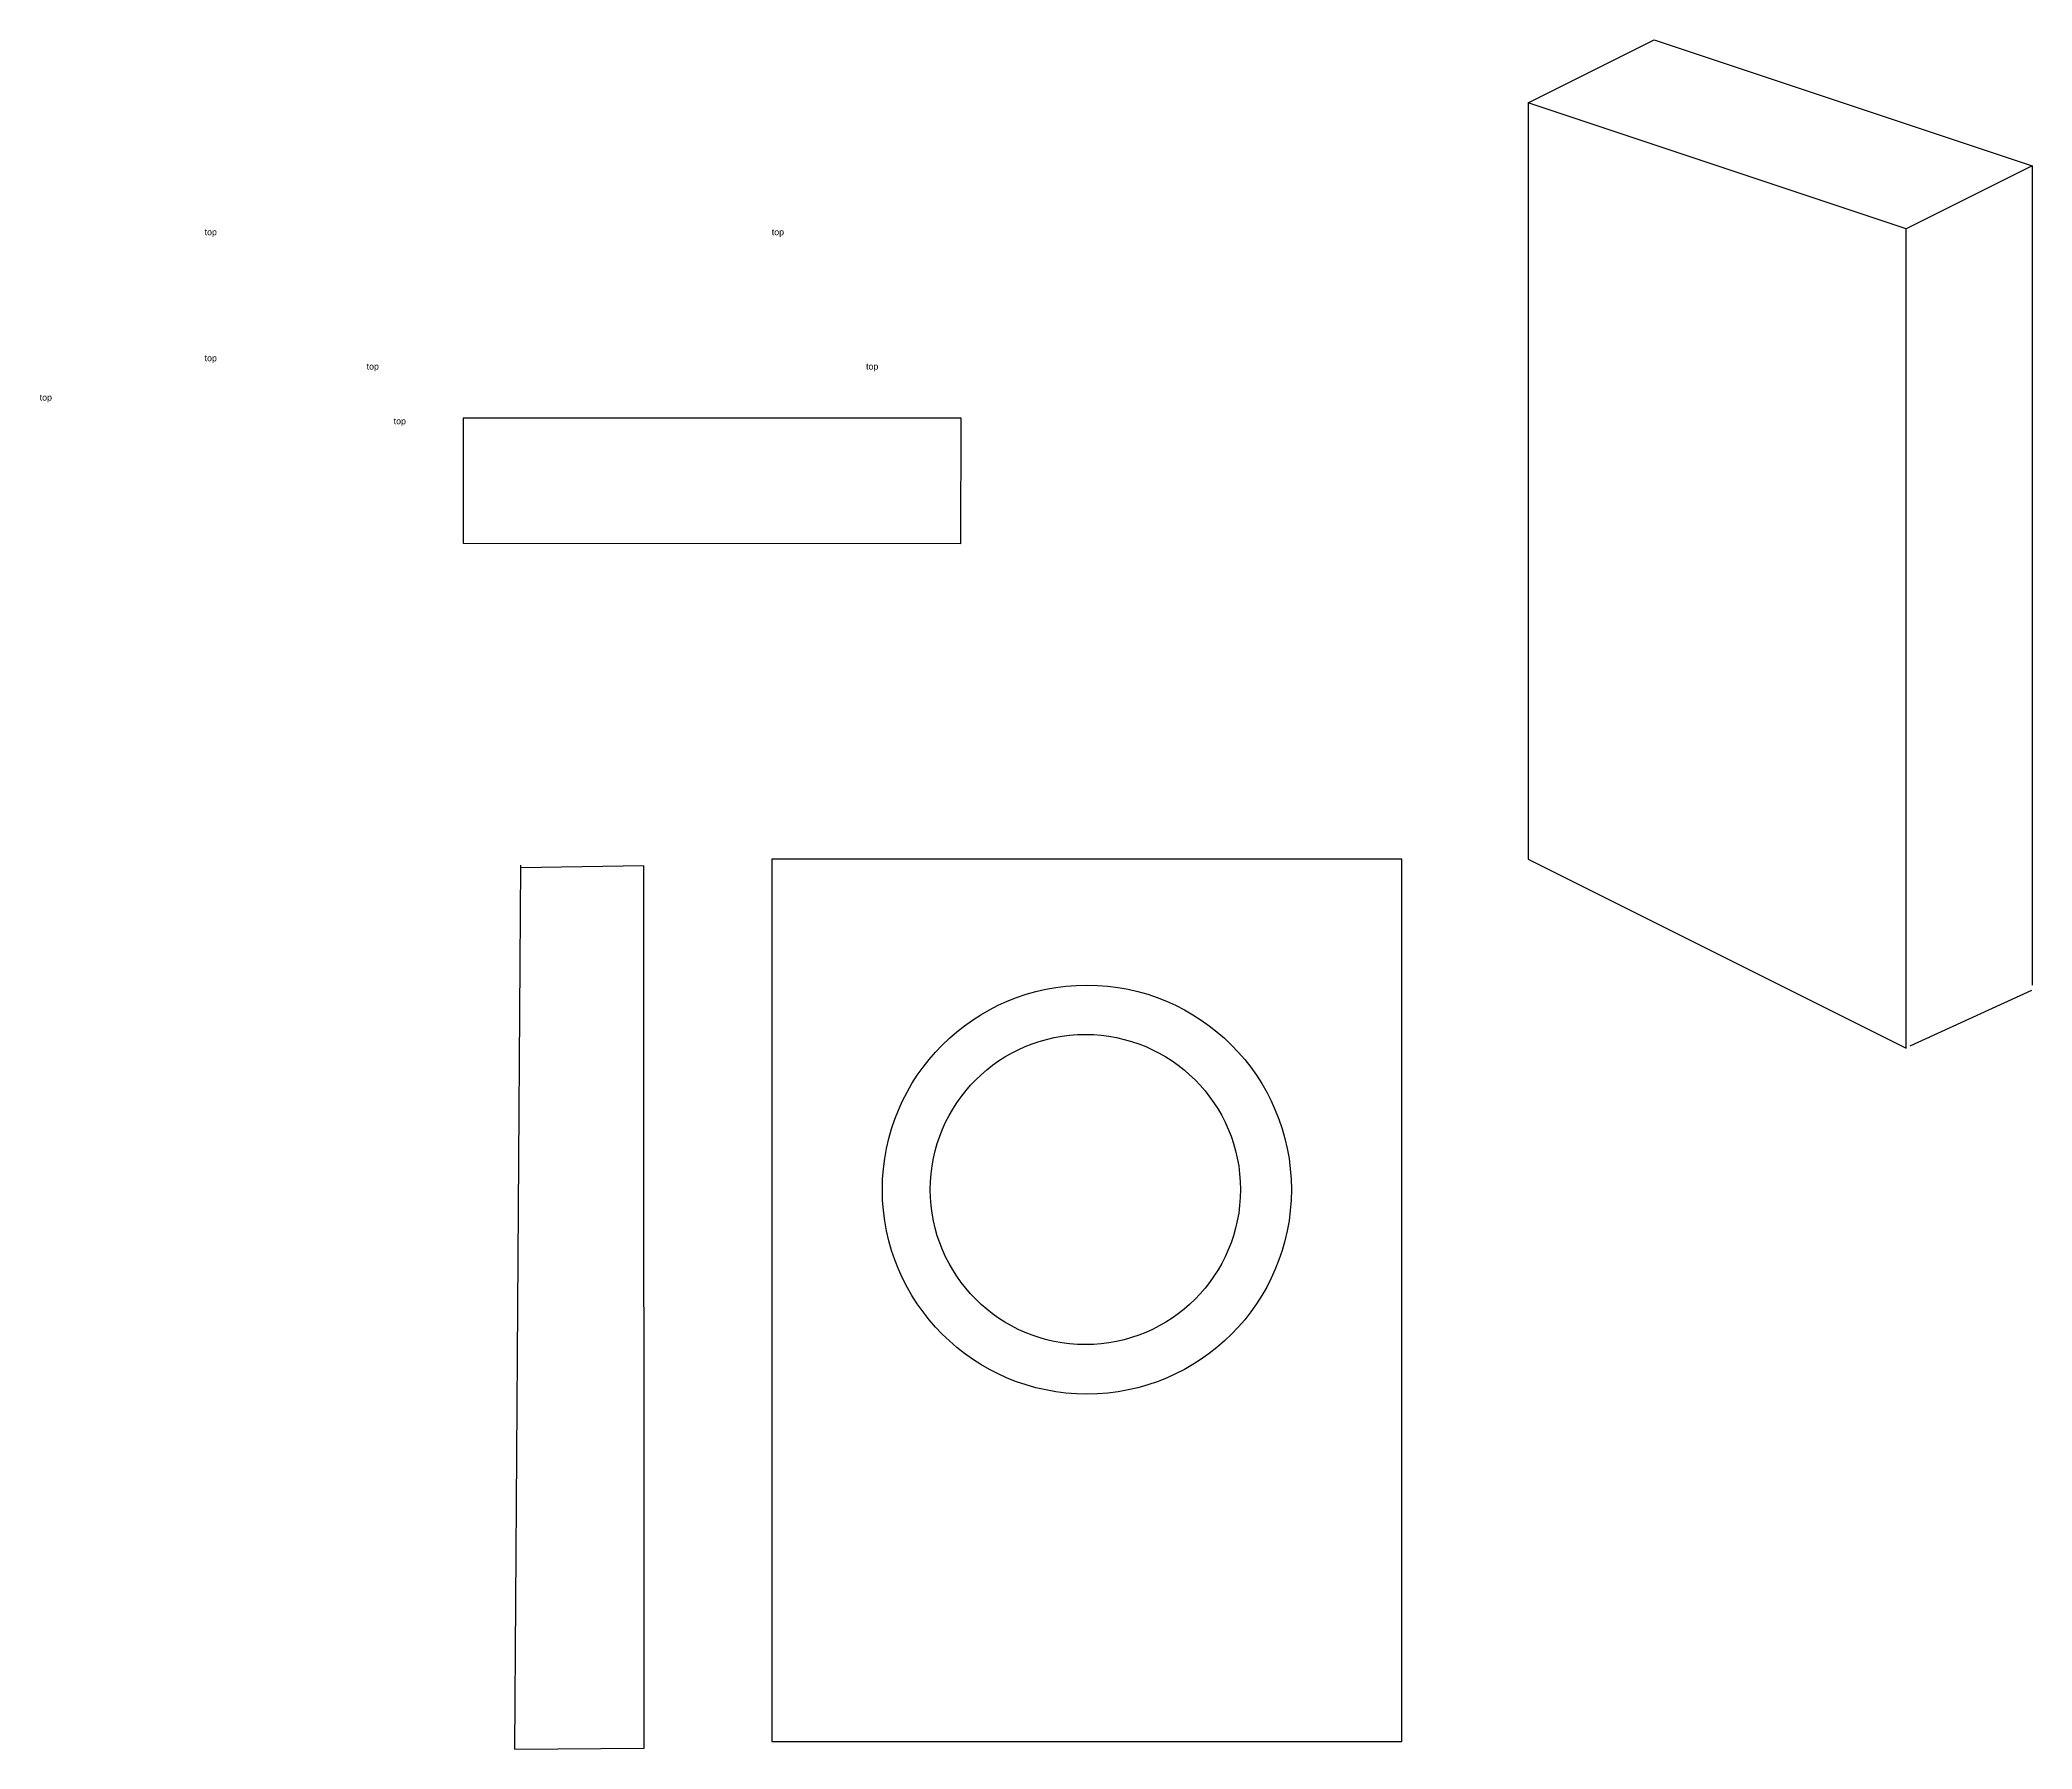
# Model space of a CAD drawing. Header units: millimetres. Extents: x -216 to 100, y -201 to 70.
import ezdxf

# ---------------------------------------------------------------- set-up
doc = ezdxf.new("R2010")
doc.units = ezdxf.units.MM
doc.layers.get('0').update_dxf_attribs({"lineweight": 25})
doc.styles.add('textstyle3', font='arial.ttf')

msp = doc.modelspace()

# ---------------------------------------------------------------- linework, layer by layer
for p, q in [((20, 60), (40, 70)), ((40, 70), (100, 50)), ((20, 60), (20, -60)), ((80, 40), (20, 60)), ((100, 50), (80, 40)), ((100, 50), (100, -80)), ((80, -90), (80, 40)), ((-148.99, 9.97), (-148.99, -9.87)), ((-69.97, 9.97), (-148.99, 9.97)), ((-69.99, -9.91), (-69.97, 9.97)), ((-148.99, -9.87), (-69.99, -9.91)), ((-100, -60), (-100, -200)), ((0, -60), (-100, -60)), ((0, -200), (0, -60)), ((20, -60), (80, -90)), ((-139.9, -60.95), (-140.83, -201.24)), ((-120.31, -61.09), (-139.9, -61.38)), ((-120.27, -201.07), (-120.31, -61.09)), ((80.62, -89.63), (99.97, -80.82)), ((-140.83, -201.24), (-120.27, -201.07)), ((-100, -200), (0, -200))]:
    msp.add_line(p, q)
for centre, radius in [((-50, -112.45), 32.45), ((-50.24, -112.44), 24.61)]:
    msp.add_circle(centre, radius)

# ---------------------------------------------------------------- texts
at = {"char_height": 1, "attachment_point": 1, "style": 'textstyle3'}
for insert in [(-190, 40), (-190, 40), (-100, 40), (-100, 40), (-100, 40), (-190, 20), (-164.29, 18.68), (-85.04, 18.68), (-216.17, 13.76), (-160, 10)]:
    msp.add_mtext('top', dxfattribs=dict(at, insert=insert))

doc.saveas('drawing.dxf')
